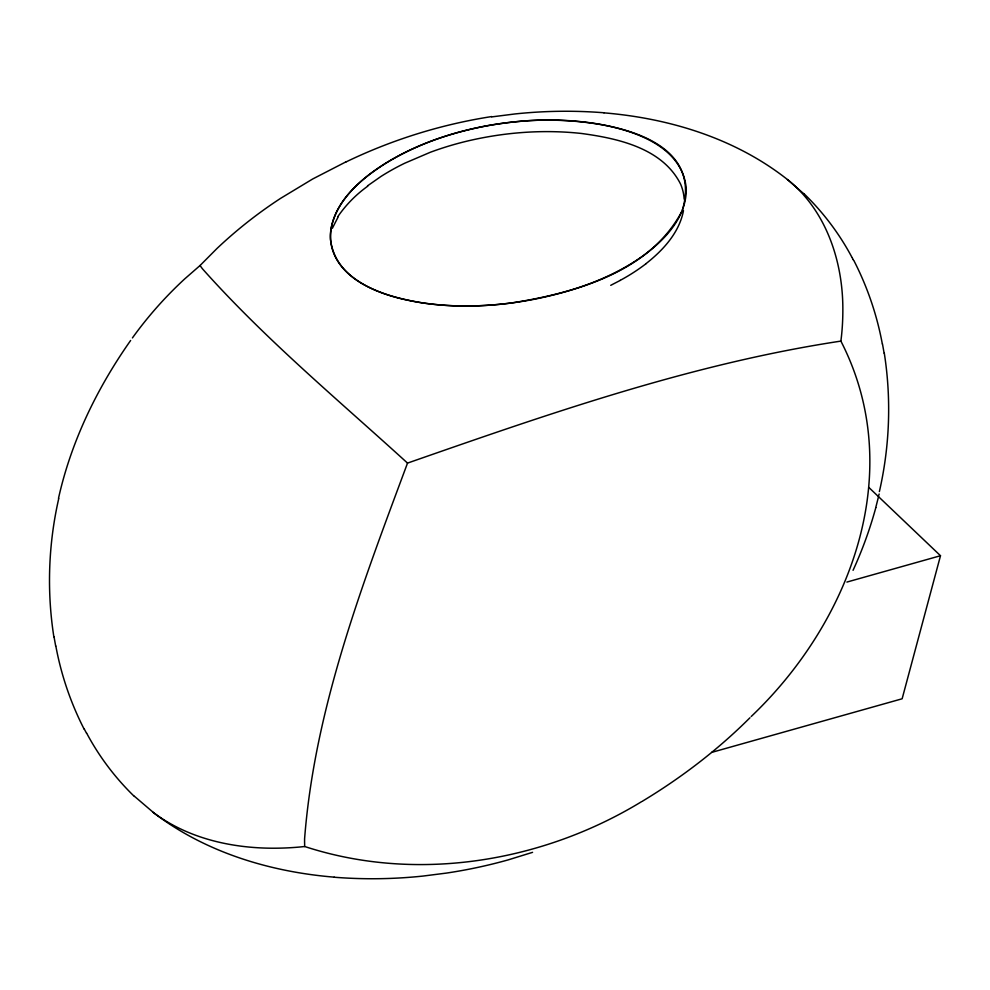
<?xml version="1.0" encoding="UTF-8"?>
<svg xmlns="http://www.w3.org/2000/svg" width="990" height="990" viewBox="0 0 990 990"><rect width="100%" height="100%" fill="white"/><g stroke="black" fill="none" stroke-linecap="round" stroke-linejoin="round"><path stroke-width="1.49" d="M751.212 716.5C850.967 621.559 907.731 471.178 840.881 341.104L841.438 336.538A257.672 250.557 -16.5 0 0 842.849 309.907C843.072 261.867 826.365 210.969 788.04 180.007M683.484 210.635C679.251 232.761 663.015 250.309 645.839 263.786M58.484 498.391C71.144 441.441 97.156 388.018 130.631 340.473M879.132 494.01L878.848 495.21M878.576 496.411L875.754 507.61M868.725 487.34L940.5 555.724L902.138 698.779L711.637 752.4M682.432 209.967C707.293 125.359 573.396 115.694 518.723 121.461C472.007 125.792 425.552 138.872 385.357 163.437C361.61 178.522 337.194 198.94 331.18 227.886A52.086 50.651 -16.5 0 0 330.437 234.779C329.843 273.624 372.265 292.397 404.539 299.487C439.795 307.494 476.475 307.531 512.201 302.878C575.388 292.805 649.49 272.114 681.813 211.489M840.881 341.104C692.109 363.59 549.116 413.721 407.521 463.097C362.34 584.558 314.634 708.481 304.598 838.753A163.684 159.167 -16.5 0 0 304.586 842.218L304.71 846.512C416.443 883.043 542.409 862.228 641.842 801.492M332.343 228.306L338.246 216.748M132.425 337.924A389.936 379.17 -16.5 0 1 184.746 278.871L200.091 265.481L217.033 248.44A442.666 430.44 -16.5 0 1 280.615 198.347L312.704 178.98L346.017 161.828M749.962 717.75C717.837 749.826 681.516 777.608 642.671 801.059M367.5 185.873L380.927 176.48A230.361 224 -16.5 0 1 404.774 163.202L430.341 152.262A312.605 303.967 -16.5 0 1 472.75 139.825C508.303 131.992 545.156 129.529 581.39 133.464C618.082 138.402 662.619 148.141 680.674 184.276A48.052 46.716 -16.5 0 1 684.177 199.176M620.297 280.38L610.731 285.33M532.571 852.341L508.254 859.865A490.062 476.524 -16.5 0 1 446.379 873.093L423.138 876.051A470.819 457.813 -16.5 0 1 334.175 877.227M846.896 582.071L940.5 555.724M491.77 116.894L515.01 113.949A470.819 457.813 -16.5 0 1 603.987 112.773M304.71 846.512L299.883 847.007A283.833 275.987 -16.5 0 1 271.767 848.207C230.596 847.935 188.125 838.134 154.539 813.421M603.974 112.848C669.673 118.305 735.793 138.55 787.966 179.945M334.175 877.152C269.602 871.794 204.695 852.155 152.906 812.184M154.292 813.26L134.442 796.294M787.458 179.537L803.719 193.706M407.521 463.097C338.036 399.762 265.221 339.236 202.554 268.921A60.34 58.682 -16.5 0 1 200.562 266.211L200.091 265.481M86.526 733.268L84.336 729.147M852.043 257.499L851.623 256.732A267.708 260.321 -16.5 0 0 803.843 193.582M852.316 258.006L852.873 259.046M853.145 259.553L853.553 260.333M882.474 343.914L884.12 353.195M55.688 646.086L54.029 636.805M337.899 216.525A122.525 119.134 -16.5 0 1 367.736 186.182M346.067 161.915A504.281 490.359 -16.5 0 1 491.721 116.56M884.293 353.17A385.605 374.95 -16.5 0 1 879.392 491.56M853.974 260.766A320.76 311.899 -16.5 0 1 882.325 343.938M875.816 507.635A419.983 408.387 -16.5 0 1 853.058 570.314M645.876 263.835A189.845 184.598 -16.5 0 1 620.272 280.331M53.856 636.83A385.605 374.95 -16.5 0 1 58.769 498.44M84.187 729.234A320.76 311.899 -16.5 0 1 55.836 646.062M134.318 796.418A267.708 260.321 -16.5 0 1 86.675 733.194M686.28 188.607C686.689 217.317 664.661 240.137 642.931 255.94C610.224 279.106 571.317 292.001 532.286 299.648C495.94 306.43 458.444 308.261 421.802 302.792C385.617 296.839 335.709 282.422 330.512 239.543C329.385 212.256 349.235 190.018 369.567 174.327C403.784 148.562 445.141 133.724 486.944 125.792C523.883 119.147 562.023 117.847 599.111 124.158C634.652 130.532 682.407 146.582 686.28 188.607"/></g></svg>
